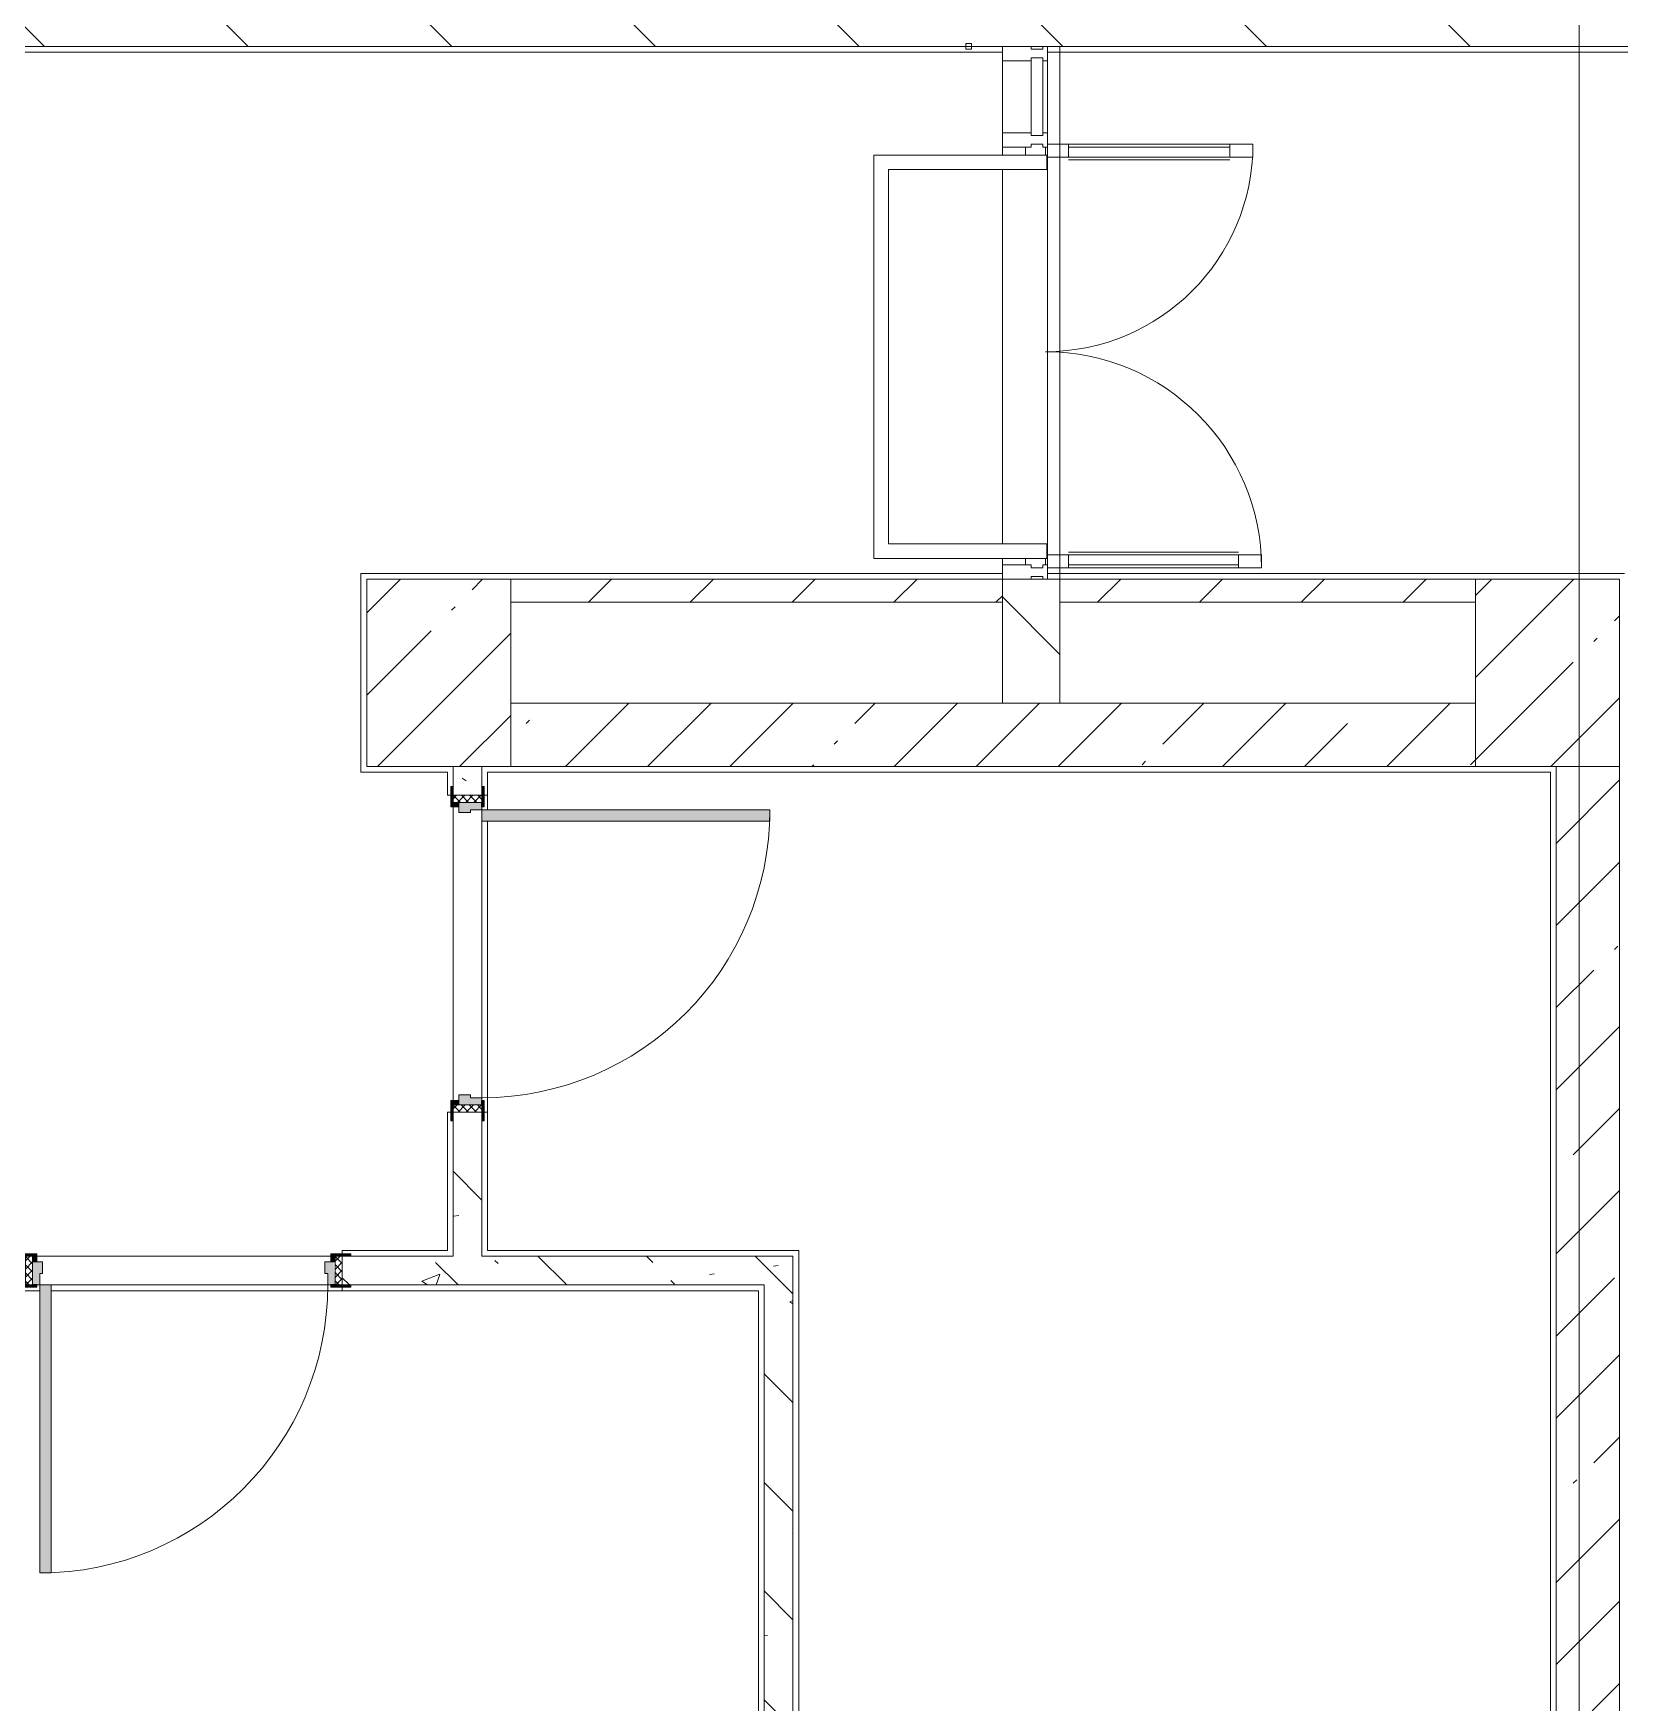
# Model space of a CAD drawing. Header units: millimetres. Extents: x -4060 to 187734, y -8553 to 29000.
# Drawn here: x 139916 to 145424, y 7650 to 13445 of the extents above; entities that cross this region are included whole.
import ezdxf

# ---------------------------------------------------------------- set-up
doc = ezdxf.new("R2010")
doc.units = ezdxf.units.MM
doc.linetypes.add('Осевая', pattern=[3175, 635, -476.25, 1587.5, -476.25])
for name, color, linetype, lineweight, true_color in [('A-DETL-GENF-6', 7, 'Continuous', 5, 0xaaaaaa), ('A-DOOR-2', 7, 'Continuous', 5, 0xaaaaaa), ('A-DOOR-3', 7, 'Continuous', 5, 0xe2e2e2), ('A-DOOR-FRAM-2', 7, 'Continuous', 5, 0xe2e2e2), ('A-DOOR-FRAM-3', 7, 'Continuous', 5, 0xaaaaaa), ('A-FLOR-1', 7, 'Continuous', 5, 0xaaaaaa), ('I-WALL-24', 7, 'Continuous', 5, 0x787878)]:
    doc.layers.add(name, color=color, linetype=linetype, lineweight=lineweight, true_color=true_color)
for name, color, linetype, lineweight in [('A-GLAZ-CURT-2', 7, 'Continuous', 5), ('A-GLAZ-CWMG-2', 7, 'Continuous', 5), ('A-WALL', 7, 'Continuous', 9), ('A-WALL-9', 7, 'Continuous', 5), ('I-WALL-22', 7, 'Continuous', 5), ('S-COLS-2', 7, 'Continuous', 5), ('Оси', 7, 'Continuous', 9), ('Оси-2', 7, 'Осевая', 9)]:
    doc.layers.add(name, color=color, linetype=linetype, lineweight=lineweight)
pattern_1 = [(45, (60723.74, 0), (-285.1231, 285.1231), []), (45, (61008.87, 0), (-285.1231, 285.1231), [504.031, -100.806, 16.764, -84.042])]
pattern_2 = [(135, (60723.74, 0), (-353.5534, -353.5534), [])]
pattern_3 = [(135, (60723.74, 0), (-377.1708, -377.1708), [533.4, -88.9, 17.78, -88.9]), (135, (60723.74, 376.94), (-377.1708, -377.1708), []), (50, (60723.74, 0), (637.6445, -55.7866), [66.675, -733.425]), (355, (60723.74, 0), (-123.3494, 668.699), [53.34, -586.74]), (100.451, (60776.9, -4.65), (514.299, 612.908), [56.665, -623.315]), (46.184, (60723.74, 177.8), (948.7764, -147.15), [100.012, -1100.137]), (96.636, (60802.8, 165.5), (830.909, 865.997), [84.998, -934.973]), (351.184, (60723.7, 177.8), (830.918, 865.988), [80.01, -880.11]), (21, (60812.64, 133.35), (530.6506, -357.9283), [66.675, -733.425]), (326, (60812.64, 133.35), (216.308, 644.6585), [53.34, -586.74]), (71.451, (60856.86, 103.5), (746.9596, 286.7243), [56.665, -623.315]), (37.5, (60723.74, 0), (10.81053, 295.9426), [16.764, -562.864, 16.764, -578.866, -588.962]), (37.5, (60723.74, 0), (10.81053, 295.9426), [-1175.258, 16.764, -572.198]), (7.5, (60723.74, 0), (233.8692, 350.6318), [16.764, -322.834, 16.764, -549.529, -224.472]), (7.5, (60723.74, 0), (233.8692, 350.6318), [-905.891, 16.764, -207.708]), (327.5, (60525.5, 0), (474.5678, -20.0513), [16.764, -205.486, 16.764, -676.656, -920.115]), (327.5, (60525.5, 0), (474.5678, -20.0513), [-915.67, 16.764, -903.351]), (317.5, (60436.6, 0), (518.4522, 88.9934), [16.764, -272.161, 16.764, -443.738, -653.415]), (317.5, (60436.6, 0), (518.4522, 88.9934), [-749.427, 16.764, -636.651])]
pattern_4 = [(135, (1751.41, 114.685), (-14.14214, -14.14214), []), (225, (1751.41, 114.685), (14.14214, -14.14214), [])]
pattern_5 = [(45, (-371.384, 114.685), (-14.1421, 14.1421), []), (135, (-371.384, 114.685), (-14.1421, -14.1421), [])]

# ---------------------------------------------------------------- blocks, each defined once
blk = doc.blocks.new('Системная панель - Стекло - 40мм-22736316-1_5_1_птичка')
at = {"layer": 'A-GLAZ-CURT-2'}
for p, q in [((135, 0), (-135, 0)), ((-135, 0), (-135, -40)), ((135, -40), (135, 0)), ((-135, -40), (135, -40))]:
    blk.add_line(p, q, dxfattribs=at)
blk = doc.blocks.new('Прямоугольный импост - Импост структурный с накладкой - 160мм Темный-32274872-1_5_1_птичка')
at = {"layer": 'A-GLAZ-CWMG-2'}
for p, q in [((82557, 13100), (82557, 13350)), ((82714, 13100), (82714, 13350))]:
    blk.add_line(p, q, dxfattribs=at)
blk = doc.blocks.new('Прямоугольный импост - Импост структурный с накладкой - 160мм Темный-30755840-1_5_1_птичка')
at = {"layer": 'A-GLAZ-CWMG-2'}
for p, q in [((-50, 40), (-50, 140)), ((-50, 140), (0, 140)), ((0, 140), (0, 40)), ((-40, 40), (-50, 40)), ((-50, -17), (-50, 0)), ((-50, 0), (-40, 0)), ((-40, 0), (-40, 40)), ((-10, 40), (-10, 0)), ((0, 40), (-10, 40)), ((-10, 0), (0, 0)), ((0, 0), (0, -17)), ((0, -17), (-50, -17))]:
    blk.add_line(p, q, dxfattribs=at)
blk = doc.blocks.new('Дверь_Витражная_остекление_ - ДВН_CОШ в витраже В-7-32274869-1_5_1_птичка')
at = {"layer": 'A-DETL-GENF-6'}
for p, q in [((735, 760), (690, 760)), ((690, 760), (690, 14.3)), ((735, 760), (690, 760)), ((690, 760), (690, 14.3)), ((735, 760), (735, 17)), ((735, 17), (735, 760)), ((-735, 730), (-690, 730)), ((-735, 730), (-735, 17)), ((-690, 730), (-735, 730)), ((-735, 730), (-735, 17)), ((-690, 730), (-690, 14.3)), ((-690, 14.3), (-690, 730)), ((-735, 650), (-690, 650)), ((-725, 650), (-725, 90)), ((-681, 650), (-681, 90)), ((681, 680), (681, 90)), ((735, 680), (690, 680)), ((725, 680), (725, 90)), ((-735, 90), (-690, 90)), ((735, 90), (690, 90)), ((-697, 10), (-725, 10)), ((-725, 10), (-697, 10)), ((-697, 10), (-725, 10)), ((702.2, 10), (725, 10)), ((702.2, 10), (725, 10)), ((702.2, 10), (725, 10)), ((-725, -60), (-697.4, -60)), ((725, -60), (702.6, -60))]:
    blk.add_line(p, q, dxfattribs=at)
at = {"layer": 'A-DOOR-2'}
for p, q in [((735, 760), (735, 17)), ((-735, 730), (-735, 17))]:
    blk.add_line(p, q, dxfattribs=at)
for centre, radius, start, end in [((735, 10), 750, 90, 180), ((-735, 10), 720, 360, 90)]:
    blk.add_arc(centre, radius, start, end, dxfattribs=at)
blk = doc.blocks.new('Прямоугольный импост - Импост структурный с накладкой - 160мм Темный-30755836-1_5_1_птичка')
at = {"layer": 'A-GLAZ-CWMG-2'}
for p, q in [((-25, 40), (-25, 140)), ((-25, 140), (25, 140)), ((25, 140), (25, 40)), ((-15, 40), (-25, 40)), ((-25, -17), (-25, 0)), ((-25, 0), (-15, 0)), ((-15, 0), (-15, 40)), ((15, 40), (15, 0)), ((25, 40), (15, 40)), ((15, 0), (25, 0)), ((25, 0), (25, -17)), ((25, -17), (-25, -17))]:
    blk.add_line(p, q, dxfattribs=at)
blk = doc.blocks.new('Прямоугольный импост - Импост структурный с накладкой - 160мм Темный-30755843-1_5_1_птичка')
at = {"layer": 'A-GLAZ-CWMG-2'}
for p, q in [((0, 140), (-50, 140)), ((-50, 140), (-50, 40)), ((0, 40), (0, 140)), ((-50, 40), (-40, 40)), ((-40, 0), (-50, 0)), ((-50, 0), (-50, -17)), ((-40, 40), (-40, 0)), ((-10, 0), (-10, 40)), ((-10, 40), (0, 40)), ((0, 0), (-10, 0)), ((0, -17), (0, 0)), ((-50, -17), (0, -17))]:
    blk.add_line(p, q, dxfattribs=at)
blk = doc.blocks.new('110_Дверь_СКБ_1Ст_Внутренняя1 - Д-4 _л_ 1100x2100h_су мгн-33293497-1_5_1_птичка')
at = {"layer": 'A-DOOR-2'}
h = blk.add_hatch(dxfattribs=at)
h.set_pattern_fill('FP_150', color=256, style=0, pattern_type=2)
h.set_pattern_definition(pattern_4)
h.paths.add_polyline_path([(537.5, 50), (537.5, -50), (562.5, -50), (562.5, 50)])
at = {"layer": 'A-DOOR-3'}
h = blk.add_hatch(color=256, dxfattribs=at)
h.paths.add_polyline_path([(537.5, 50), (512.5, 50), (512.5, 10), (502.5, 10), (502.5, -30), (537.5, -30)])
h.paths.add_polyline_path([(-512.5, 50), (-507.1, -30), (-477.5, -30), (-477.5, 10), (-487.5, 10), (-487.5, 50), (-497.5, 50)])
at = {"layer": 'A-DOOR-FRAM-2'}
for points in [[(472.5, 1050), (472.5, 50), (512.5, 50), (512.5, 1050)], [(-506.7, 58), (-567.5, 58), (-567.5, 50), (-497.5, 50), (-497.5, 58)], [(542.5, 58), (522.5, 58), (522.5, 50), (592.5, 50), (592.5, 58), (562.5, 58)], [(-522.3, -50), (-567.5, -50), (-567.5, -58), (-497.5, -58), (-497.5, -50), (-512.5, -50)], [(-497.5, -30), (-512.5, -30), (-512.5, -50), (-497.5, -50)], [(537.5, -30), (522.5, -30), (522.5, -50), (537.5, -50)], [(522.5, -50), (522.5, -58), (592.5, -58), (592.5, -50), (537.5, -50)]]:
    blk.add_hatch(color=256, dxfattribs=at).paths.add_polyline_path(points)
at = {"layer": 'A-DOOR-FRAM-3'}
h = blk.add_hatch(dxfattribs=at)
h.set_pattern_fill('FP_151', color=256, style=0, pattern_type=2)
h.set_pattern_definition(pattern_5)
h.paths.add_polyline_path([(-537.5, 50), (-537.5, -50), (-512.5, -50), (-512.5, 50)])
at = {"layer": 'A-DOOR-2'}
for p, q in [((512.5, 1050), (472.5, 1050)), ((472.5, 1050), (472.5, 50)), ((512.5, 50), (512.5, 1050)), ((472.5, 50), (512.5, 50))]:
    blk.add_line(p, q, dxfattribs=at)
blk.add_arc((512.5, 50), 1000, 90, 180, dxfattribs=at)
at = {"layer": 'A-DOOR-FRAM-3'}
for p, q in [((-497.5, 58), (-567.5, 58)), ((-567.5, 58), (-567.5, 50)), ((-497.5, 50), (-497.5, 58)), ((592.5, 58), (522.5, 58)), ((522.5, 58), (522.5, 50)), ((592.5, 50), (592.5, 58)), ((-567.5, 50), (-497.5, 50)), ((-512.5, 50), (-537.5, 50)), ((-537.5, 50), (-537.5, -50)), ((-487.5, 50), (-512.5, 50)), ((-512.5, 50), (-512.5, -30)), ((-512.5, -50), (-512.5, 50)), ((-497.5, 50), (-512.5, 50)), ((-512.5, 50), (-512.5, 49)), ((-512.5, 49), (-497.5, 49)), ((-497.5, 49), (-497.5, 50)), ((-487.5, 10), (-487.5, 50)), ((-477.5, 10), (-487.5, 10)), ((-477.5, -30), (-477.5, 10)), ((512.5, 10), (502.5, 10)), ((502.5, 10), (502.5, -30)), ((512.5, 50), (512.5, 10)), ((537.5, 50), (512.5, 50)), ((537.5, 50), (522.5, 50)), ((522.5, 50), (522.5, 49)), ((522.5, 50), (592.5, 50)), ((522.5, 49), (537.5, 49)), ((537.5, -30), (537.5, 50)), ((562.5, 50), (537.5, 50)), ((537.5, 50), (537.5, -50)), ((537.5, 49), (537.5, 50)), ((562.5, -50), (562.5, 50)), ((-497.5, -50), (-567.5, -50)), ((-567.5, -50), (-567.5, -58)), ((-537.5, -50), (-512.5, -50)), ((-512.5, -30), (-477.5, -30)), ((-497.5, -30), (-512.5, -30)), ((-512.5, -30), (-512.5, -50)), ((-512.5, -50), (-497.5, -50)), ((-497.5, -50), (-497.5, -30)), ((-497.5, -58), (-497.5, -50)), ((502.5, -30), (537.5, -30)), ((537.5, -30), (522.5, -30)), ((522.5, -30), (522.5, -50)), ((522.5, -50), (537.5, -50)), ((592.5, -50), (522.5, -50)), ((522.5, -50), (522.5, -58)), ((537.5, -50), (537.5, -30)), ((537.5, -50), (562.5, -50)), ((592.5, -58), (592.5, -50)), ((-567.5, -58), (-497.5, -58)), ((522.5, -58), (592.5, -58))]:
    blk.add_line(p, q, dxfattribs=at)
blk = doc.blocks.new('110_Дверь_СКБ_1Ст_Внутренняя1 - Д-4 _п_ 1100x2100h_су мгн 2-33304581-1_5_1_птичка')
at = {"layer": 'A-DOOR-2'}
h = blk.add_hatch(dxfattribs=at)
h.set_pattern_fill('FP_150', color=256, style=0, pattern_type=2)
h.set_pattern_definition(pattern_4)
h.paths.add_polyline_path([(537.5, 50), (537.5, -50), (562.5, -50), (562.5, 50)])
at = {"layer": 'A-DOOR-3'}
h = blk.add_hatch(color=256, dxfattribs=at)
h.paths.add_polyline_path([(537.5, 50), (512.5, 50), (512.5, 10), (502.5, 10), (502.5, -30), (537.5, -30), (537.5, 28.8)])
h.paths.add_polyline_path([(-487.5, 50), (-512.5, 50), (-512.5, -30), (-477.5, -30), (-477.5, 10), (-487.5, 10)])
at = {"layer": 'A-DOOR-FRAM-2'}
for points in [[(-487.5, 1050), (-487.5, 50), (-447.5, 50), (-447.5, 1050)], [(-567.5, 58), (-567.5, 50), (-497.5, 50), (-497.5, 58), (-561.1, 58)], [(530.1, 58), (522.5, 58), (522.5, 50), (592.5, 50), (592.5, 58), (537.5, 58)], [(-497.5, -50), (-567.5, -50), (-567.5, -58), (-497.5, -58)], [(-497.5, -30), (-512.5, -30), (-512.5, -50), (-497.5, -50)], [(537.5, -30), (522.5, -30), (522.5, -50), (537.5, -50)], [(522.5, -50), (522.5, -58), (592.5, -58), (592.5, -50), (537.5, -50)]]:
    blk.add_hatch(color=256, dxfattribs=at).paths.add_polyline_path(points)
at = {"layer": 'A-DOOR-FRAM-3'}
h = blk.add_hatch(dxfattribs=at)
h.set_pattern_fill('FP_151', color=256, style=0, pattern_type=2)
h.set_pattern_definition(pattern_5)
h.paths.add_polyline_path([(-512.5, 50), (-537.5, 50), (-537.5, -50), (-512.5, -50), (-512.5, -41.8)])
at = {"layer": 'A-DOOR-2'}
for p, q in [((-487.5, 1050), (-487.5, 50)), ((-447.5, 1050), (-487.5, 1050)), ((-447.5, 50), (-447.5, 1050)), ((-487.5, 50), (-447.5, 50))]:
    blk.add_line(p, q, dxfattribs=at)
blk.add_arc((-487.5, 50), 1000, 360, 90, dxfattribs=at)
at = {"layer": 'A-DOOR-FRAM-3'}
for p, q in [((-497.5, 58), (-567.5, 58)), ((-567.5, 58), (-567.5, 50)), ((-497.5, 50), (-497.5, 58)), ((592.5, 58), (522.5, 58)), ((522.5, 58), (522.5, 50)), ((592.5, 50), (592.5, 58)), ((-567.5, 50), (-497.5, 50)), ((-512.5, 50), (-537.5, 50)), ((-537.5, 50), (-537.5, -50)), ((-487.5, 50), (-512.5, 50)), ((-512.5, 50), (-512.5, -30)), ((-512.5, -50), (-512.5, 50)), ((-497.5, 50), (-512.5, 50)), ((-512.5, 50), (-512.5, 49)), ((-512.5, 49), (-497.5, 49)), ((-497.5, 49), (-497.5, 50)), ((-487.5, 10), (-487.5, 50)), ((-477.5, 10), (-487.5, 10)), ((-477.5, -30), (-477.5, 10)), ((512.5, 10), (502.5, 10)), ((502.5, 10), (502.5, -30)), ((512.5, 50), (512.5, 10)), ((537.5, 50), (512.5, 50)), ((537.5, 50), (522.5, 50)), ((522.5, 50), (522.5, 49)), ((522.5, 50), (592.5, 50)), ((522.5, 49), (537.5, 49)), ((537.5, -30), (537.5, 50)), ((562.5, 50), (537.5, 50)), ((537.5, 50), (537.5, -50)), ((537.5, 49), (537.5, 50)), ((562.5, -50), (562.5, 50)), ((-497.5, -50), (-567.5, -50)), ((-567.5, -50), (-567.5, -58)), ((-537.5, -50), (-512.5, -50)), ((-512.5, -30), (-477.5, -30)), ((-497.5, -30), (-512.5, -30)), ((-512.5, -30), (-512.5, -50)), ((-512.5, -50), (-497.5, -50)), ((-497.5, -50), (-497.5, -30)), ((-497.5, -58), (-497.5, -50)), ((502.5, -30), (537.5, -30)), ((537.5, -30), (522.5, -30)), ((522.5, -30), (522.5, -50)), ((522.5, -50), (537.5, -50)), ((592.5, -50), (522.5, -50)), ((522.5, -50), (522.5, -58)), ((537.5, -50), (537.5, -30)), ((537.5, -50), (562.5, -50)), ((592.5, -58), (592.5, -50)), ((-567.5, -58), (-497.5, -58)), ((522.5, -58), (592.5, -58))]:
    blk.add_line(p, q, dxfattribs=at)
blk = doc.blocks.new('BSC_Колонна _Прямоугольная - 650х500-V187-1_5_1_птичка')
at = {"layer": 'S-COLS-2'}
h = blk.add_hatch(dxfattribs=at)
h.set_pattern_fill('FP_212', color=256, style=0, pattern_type=2)
h.set_pattern_definition([(135, (11225, -80600), (-285.1231, -285.1231), []), (135, (11225, -80314.88), (-285.1231, -285.1231), [504.031, -100.806, 16.764, -84.042])])
h.paths.add_polyline_path([(325, -88.9), (325, 250), (-325, 250), (-325, -250), (325, -250)])
for p, q in [((325, 250), (-325, 250)), ((-325, 250), (-325, -250)), ((325, -250), (325, 250)), ((-325, -250), (325, -250))]:
    blk.add_line(p, q, dxfattribs=at)

msp = doc.modelspace()

# ---------------------------------------------------------------- hatches: boundary and pattern name
at = {"layer": 'I-WALL-22'}
h = msp.add_hatch(dxfattribs=at)
h.set_pattern_fill('FP_139', color=256, style=0, pattern_type=2)
h.set_pattern_definition(pattern_2)
h.paths.add_polyline_path([(136819.8, 13400), (145423.7, 13400), (145423.7, 13600), (129373.7, 13600), (129373.7, 13400), (135887.5, 13400)])
h = msp.add_hatch(dxfattribs=at)
h.set_pattern_fill('FP_138', color=256, style=0, pattern_type=2)
h.set_pattern_definition([(45, (60723.74, 0), (-176.7767, 176.7767), [])])
h.paths.add_polyline_path([(143480.7, 11470), (144923.7, 11470), (144923.7, 11550), (143480.7, 11550)])
h.paths.add_polyline_path([(141573.7, 11470), (143280.7, 11470), (143280.7, 11550), (141573.7, 11550)])
h = msp.add_hatch(dxfattribs=at)
h.set_pattern_fill('FP_139', color=256, style=0, pattern_type=2)
h.set_pattern_definition(pattern_2)
h.paths.add_polyline_path([(143480.7, 11120), (143480.7, 11550), (143280.7, 11550), (143280.7, 11120), (143437.7, 11120)])
h = msp.add_hatch(dxfattribs=at)
h.set_pattern_fill('FP_121', color=256, style=0, pattern_type=2)
h.set_pattern_definition(pattern_1)
h.paths.add_polyline_path([(141607.9, 10900), (144923.7, 10900), (144923.7, 11120), (141573.7, 11120), (141573.7, 10900)])
h = msp.add_hatch(dxfattribs=at)
h.set_pattern_fill('FP_121', color=256, style=0, pattern_type=2)
h.set_pattern_definition(pattern_1)
h.paths.add_polyline_path([(145423.7, 4050), (145423.7, 10900), (145203.7, 10900), (145203.7, 4050)])
at = {"layer": 'I-WALL-24'}
h = msp.add_hatch(dxfattribs=at)
h.set_pattern_fill('FP_147', color=256, style=0, pattern_type=2)
h.set_pattern_definition(pattern_3)
h.paths.add_polyline_path([(141464.3, 9200), (141473.7, 9200), (141473.7, 9700), (141373.7, 9700), (141373.7, 9200)])
h.paths.add_polyline_path([(141464.3, 10800), (141473.7, 10800), (141473.7, 10900), (141373.7, 10900), (141373.7, 10800)])
h = msp.add_hatch(dxfattribs=at)
h.set_pattern_fill('FP_147', color=256, style=0, pattern_type=2)
h.set_pattern_definition(pattern_3)
h.paths.add_polyline_path([(139844.2, 9100), (139888.7, 9100), (139888.7, 9200), (139581.7, 9200), (139581.7, 9100), (139824.2, 9100)])
h.paths.add_polyline_path([(136673.7, 9100), (136703.7, 9100), (136703.7, 9200), (136423.7, 9200), (136423.7, 9100), (136443.7, 9100)])
h.paths.add_polyline_path([(141464.3, 9100), (142553.7, 9100), (142553.7, 9200), (140988.7, 9200), (140988.7, 9100), (141353.7, 9100)])
h.paths.add_polyline_path([(137653.7, 9100), (138481.7, 9100), (138481.7, 9200), (137653.7, 9200)])
h = msp.add_hatch(dxfattribs=at)
h.set_pattern_fill('FP_147', color=256, style=0, pattern_type=2)
h.set_pattern_definition(pattern_3)
h.paths.add_polyline_path([(142453.7, 3750), (142553.7, 3750), (142553.7, 9100), (142453.7, 9100), (142453.7, 3770)])
at = {"layer": 'S-COLS-2'}
h = msp.add_hatch(dxfattribs=at)
h.set_pattern_fill('FP_121', color=256, style=0, pattern_type=2)
h.set_pattern_definition(pattern_1)
h.paths.add_polyline_path([(144923.7, 10900), (145423.7, 10900), (145423.7, 11550), (144923.7, 11550), (144923.7, 10994)])

# ---------------------------------------------------------------- linework, layer by layer
at = {"layer": 'A-FLOR-1'}
for p, q in [((143280.7, 13380), (138023.6, 13380)), ((145874.8, 13380), (143437.7, 13380)), ((143437.7, 11600), (143437.7, 13050)), ((142835, 13022.4), (142835, 11622.4)), ((143435, 13022.4), (142835, 13022.4)), ((143435, 12972.4), (143435, 13022.4)), ((142885, 11672.4), (142885, 12972.4)), ((142885, 12972.4), (143435, 12972.4)), ((143435, 11672.4), (142885, 11672.4)), ((143435, 11622.4), (143435, 11672.4)), ((142835, 11622.4), (143435, 11622.4)), ((141053.7, 10880), (141053.7, 11570)), ((141053.7, 11570), (143280.7, 11570)), ((143437.7, 11570), (145440.7, 11570)), ((141353.7, 10880), (141053.7, 10880)), ((141353.7, 10800), (141353.7, 10880)), ((145183.7, 10880), (141493.7, 10880)), ((141493.7, 10880), (141493.7, 10750)), ((145183.7, 4070), (145183.7, 10880)), ((141365.7, 10800), (141353.7, 10800)), ((141493.7, 10800), (141481.7, 10800)), ((141493.7, 10710), (141493.7, 9220)), ((141353.7, 9220), (141353.7, 9700)), ((141353.7, 9700), (141365.7, 9700)), ((141481.7, 9700), (141493.7, 9700)), ((140988.7, 9208), (140988.7, 9220)), ((140988.7, 9220), (141353.7, 9220)), ((141493.7, 9220), (142573.7, 9220)), ((142573.7, 9220), (142573.7, 3790)), ((139844.2, 9080), (139938.7, 9080)), ((139978.7, 9080), (142433.7, 9080)), ((140988.7, 9080), (140988.7, 9092)), ((142433.7, 4150), (142433.7, 9080))]:
    msp.add_line(p, q, dxfattribs=at)
at = {"layer": 'A-WALL'}
for p, q in [((143280.7, 11470), (143280.7, 11550)), ((143480.7, 11550), (143480.7, 11470)), ((143280.7, 11120), (143480.7, 11120))]:
    msp.add_line(p, q, dxfattribs=at)
at = {"layer": 'A-WALL-9'}
for p, q in [((143173.7, 13410), (143153.7, 13410)), ((143153.7, 13410), (143153.7, 13390)), ((143153.7, 13390), (143173.7, 13390)), ((143173.7, 13390), (143173.7, 13410))]:
    msp.add_line(p, q, dxfattribs=at)
at = {"layer": 'I-WALL-22'}
for p, q in [((138003.6, 13400), (145833.7, 13400)), ((143480.7, 13400), (143480.7, 11550)), ((143280.7, 13022.4), (143280.7, 13050)), ((143280.7, 11672.4), (143280.7, 12972.4)), ((143280.7, 11600), (143280.7, 11622.4)), ((143280.7, 11550), (141573.7, 11550)), ((143480.7, 11550), (143280.7, 11550)), ((144923.7, 11550), (143480.7, 11550)), ((144923.7, 11470), (144923.7, 11550)), ((141573.7, 11470), (143280.7, 11470)), ((143280.7, 11470), (143280.7, 11120)), ((143480.7, 11120), (143480.7, 11470)), ((143480.7, 11470), (144923.7, 11470)), ((143280.7, 11120), (141573.7, 11120)), ((144923.7, 11120), (143480.7, 11120)), ((144923.7, 10900), (144923.7, 11120)), ((141373.7, 10900), (141373.7, 10830)), ((141473.7, 10830), (141473.7, 10900)), ((141573.7, 10900), (144923.7, 10900)), ((145203.7, 10900), (145203.7, 4050)), ((145423.7, 10900), (145203.7, 10900)), ((145423.7, 4050), (145423.7, 10900)), ((141373.7, 9740), (141373.7, 10760)), ((141473.7, 10710), (141473.7, 9750)), ((141373.7, 9670), (141373.7, 9200)), ((141473.7, 9200), (141473.7, 9670)), ((139928.7, 9200), (140948.7, 9200)), ((141373.7, 9200), (141018.7, 9200)), ((142553.7, 9200), (141473.7, 9200)), ((142553.7, 3750), (142553.7, 9200)), ((140938.7, 9100), (139978.7, 9100)), ((141018.7, 9100), (142453.7, 9100)), ((142453.7, 9100), (142453.7, 3750))]:
    msp.add_line(p, q, dxfattribs=at)
at = {"layer": 'S-COLS-2'}
for p, q in [((145423.7, 11550), (144923.7, 11550)), ((144923.7, 11550), (144923.7, 10900)), ((145423.7, 10900), (145423.7, 11550)), ((144923.7, 10900), (145423.7, 10900))]:
    msp.add_line(p, q, dxfattribs=at)
at = {"layer": 'Оси'}
for p, q in [((145283.7, 10029.8), (145283.7, 21915.1)), ((145283.7, -1906.3), (145283.7, 9979))]:
    msp.add_line(p, q, dxfattribs=at)
at = {"layer": 'Оси-2'}
msp.add_line((145283.7, 9979), (145283.7, 10029.8), dxfattribs=at)

# ---------------------------------------------------------------- block references
at = {"layer": 'A-DOOR-2'}
for name, p, rotation in [('Дверь_Витражная_остекление_ - ДВН_CОШ в витраже В-7-32274869-1_5_1_птичка', (143420.7, 12325), 269.9999999999999), ('110_Дверь_СКБ_1Ст_Внутренняя1 - Д-4 _п_ 1100x2100h_су мгн 2-33304581-1_5_1_птичка', (141423.7, 10262.5), 269.9999999999998), ('110_Дверь_СКБ_1Ст_Внутренняя1 - Д-4 _л_ 1100x2100h_су мгн-33293497-1_5_1_птичка', (140451.2, 9150), 180)]:
    msp.add_blockref(name, p, dxfattribs=dict(at, rotation=rotation))
at = {"layer": 'A-GLAZ-CURT-2', "rotation": 269.9999999999999}
msp.add_blockref('Системная панель - Стекло - 40мм-22736316-1_5_1_птичка', (143420.7, 13225), dxfattribs=at)
at = {"layer": 'A-GLAZ-CWMG-2', "rotation": 89.99999999999993}
msp.add_blockref('Прямоугольный импост - Импост структурный с накладкой - 160мм Темный-30755843-1_5_1_птичка', (143420.7, 13400), dxfattribs=at)
at = {"layer": 'A-GLAZ-CWMG-2'}
msp.add_blockref('Прямоугольный импост - Импост структурный с накладкой - 160мм Темный-32274872-1_5_1_птичка', (60723.7, 0), dxfattribs=at)
at = {"layer": 'A-GLAZ-CWMG-2', "extrusion": (0, 0, -1), "rotation": 270.0000000000001}
for name, p in [('Прямоугольный импост - Импост структурный с накладкой - 160мм Темный-30755836-1_5_1_птичка', (-143420.7, 13075)), ('Прямоугольный импост - Импост структурный с накладкой - 160мм Темный-30755840-1_5_1_птичка', (-143420.7, 11550))]:
    msp.add_blockref(name, p, dxfattribs=at)
at = {"layer": 'S-COLS-2', "rotation": 270.0000000000007}
msp.add_blockref('BSC_Колонна _Прямоугольная - 650х500-V187-1_5_1_птичка', (141323.7, 11225), dxfattribs=at)

doc.saveas('drawing.dxf')
